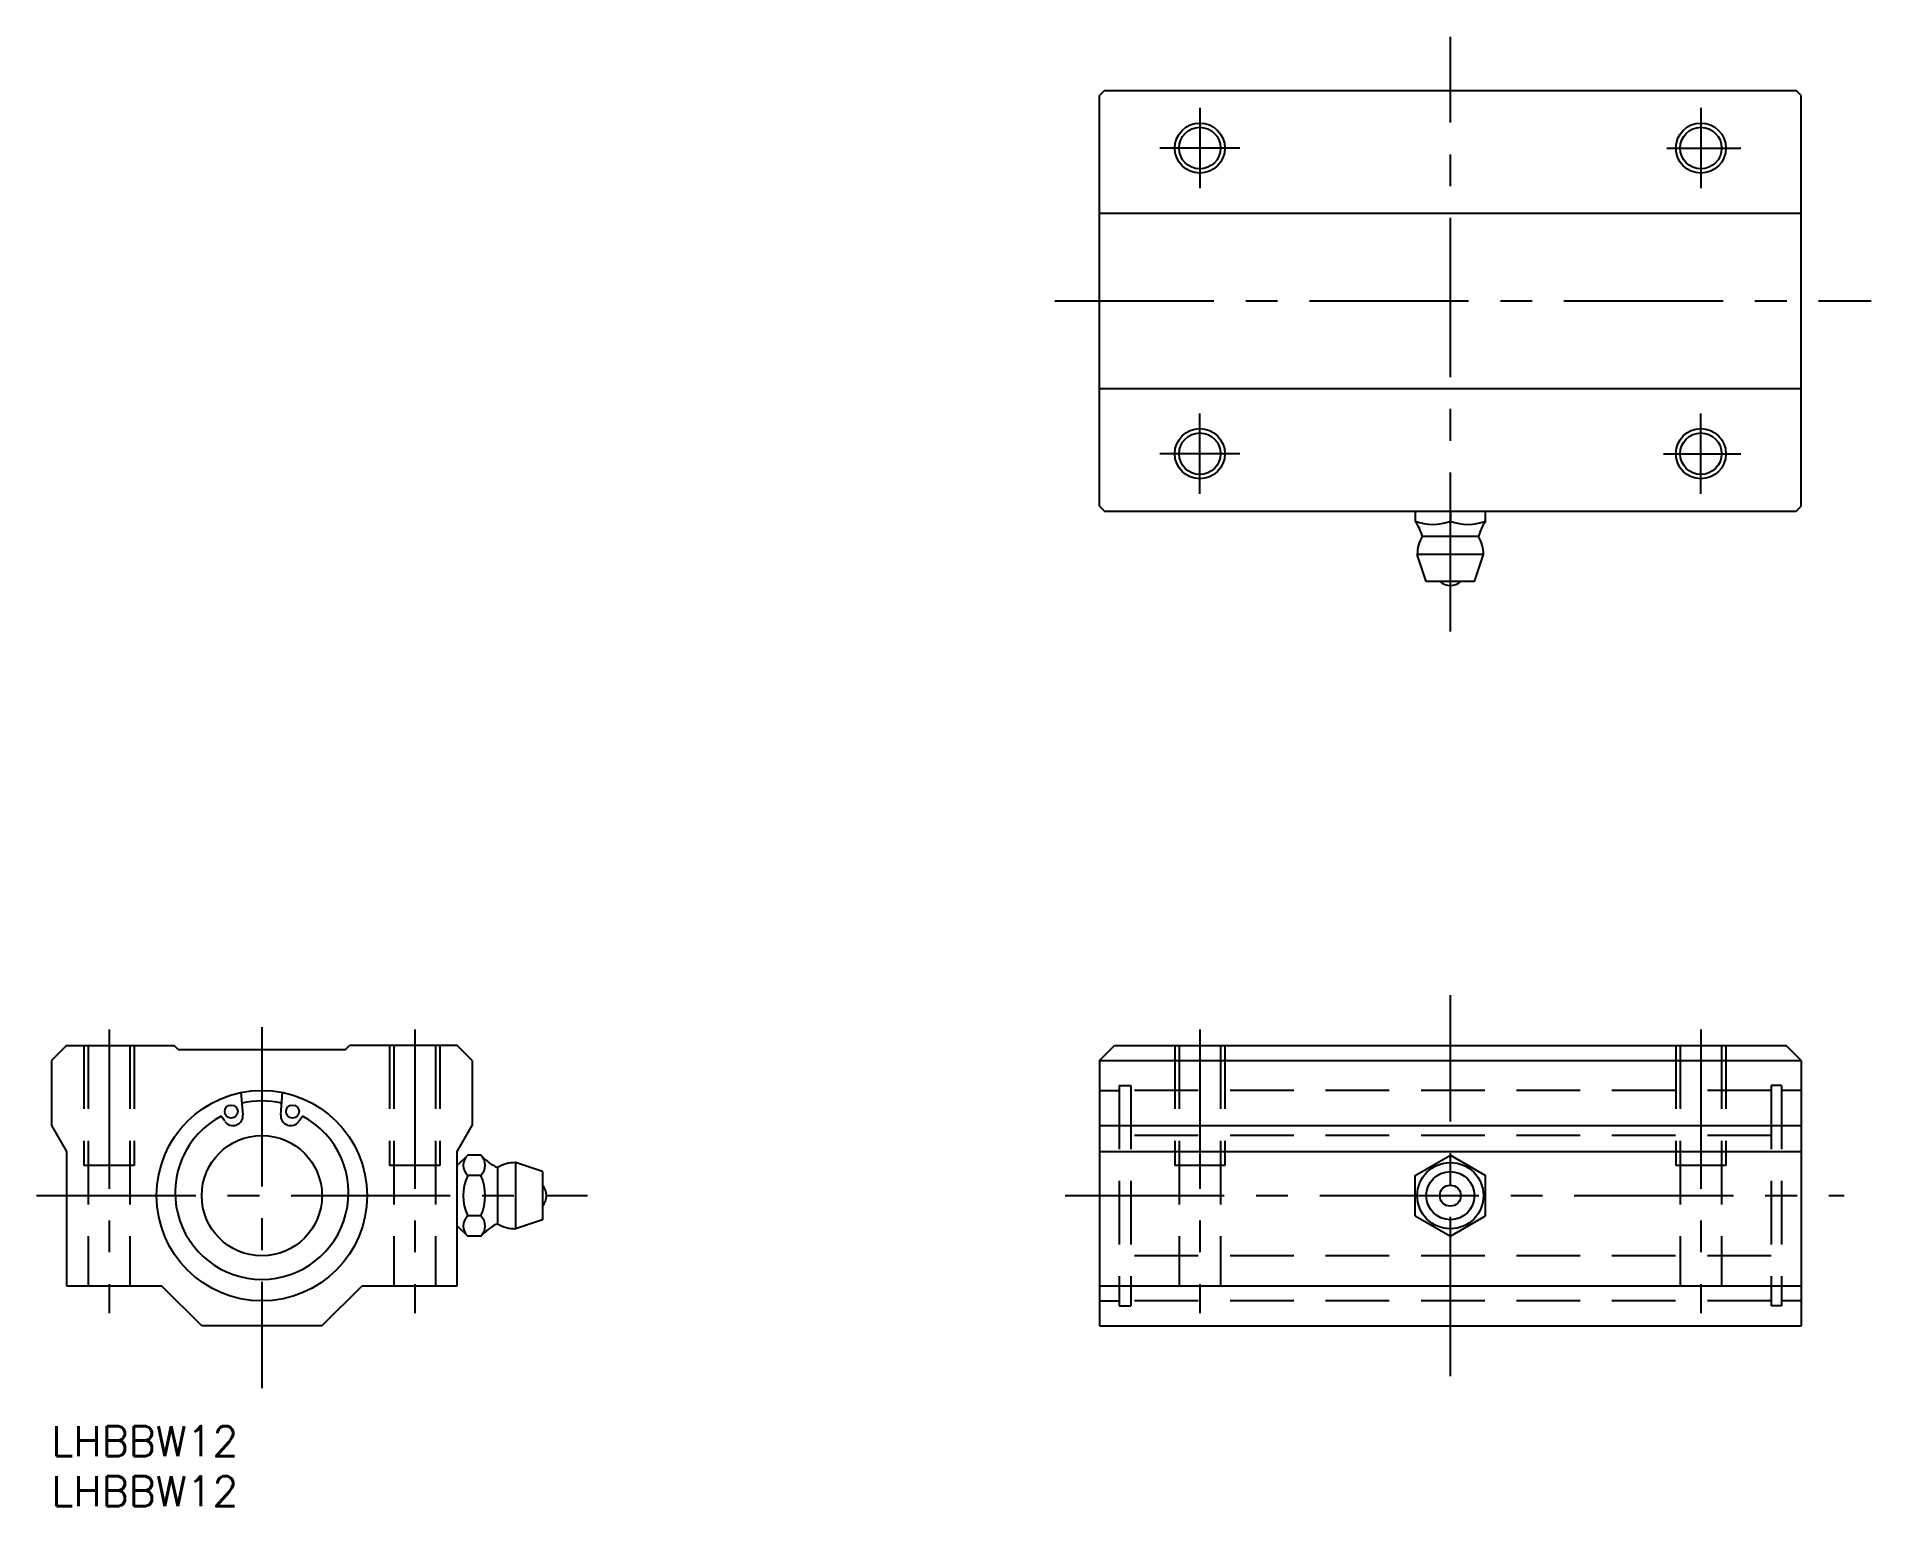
# Model space of a CAD drawing. Extents: x -1 to 182, y -8 to 139.
import ezdxf

# ---------------------------------------------------------------- set-up
doc = ezdxf.new("R2010")
doc.units = 0
doc.header["$LTSCALE"] = 0.5
doc.linetypes.add('CENTER', pattern=[50.8, 31.75, -6.35, 6.35, -6.35])
doc.linetypes.add('DASHED', pattern=[19.05, 12.7, -6.35])
for name, color, linetype in [('MSM_CENTER', 1, 'CENTER'), ('MSM_CONTINUOUS', 7, 'CONTINUOUS'), ('MSM_DASHED', 4, 'DASHED'), ('MSM_NARROW', 5, 'CONTINUOUS'), ('MSM_PART_NUMBER', 7, 'CONTINUOUS')]:
    doc.layers.add(name, color=color, linetype=linetype)
doc.styles.get("Standard").update_dxf_attribs({"font": 'txt.shx', "height": 3, "bigfont": 'bigfont.shx'})

# ---------------------------------------------------------------- blocks, each defined once
blk = doc.blocks.new('*U3')
at = {"layer": 'MSM_PART_NUMBER'}
blk.add_text('LHBBW12', height=3, dxfattribs=at).set_placement((0, -3))
blk = doc.blocks.new('*U4')
at = {"layer": 'MSM_PART_NUMBER'}
blk.add_text('LHBBW12', height=3, dxfattribs=at).set_placement((0, -8))

msp = doc.modelspace()

# ---------------------------------------------------------------- linework, layer by layer
at = {"layer": 'MSM_CENTER'}
for p, q in [((139.59, 79.29), (139.59, 138.65)), ((114.59, 131.54), (114.59, 123.54)), ((164.59, 131.54), (164.59, 123.54)), ((118.59, 127.54), (110.59, 127.54)), ((161.19, 127.54), (168.59, 127.54)), ((100.13, 112.29), (181.59, 112.29)), ((114.59, 93.04), (114.59, 101.04)), ((164.59, 93.04), (164.59, 101.04)), ((118.59, 97.04), (110.59, 97.04)), ((160.86, 97.04), (168.59, 97.04)), ((139.59, 5), (139.59, 43)), ((5.75, 39.57), (5.75, 11.28)), ((21, 39.8), (21, 3.8)), ((36.25, 39.57), (36.25, 11.28)), ((114.59, 39.57), (114.59, 11.28)), ((164.59, 39.57), (164.59, 11.28)), ((-1.47, 23), (53.5, 23)), ((101.16, 23), (178.89, 23))]:
    msp.add_line(p, q, dxfattribs=at)
at = {"layer": 'MSM_CONTINUOUS'}
for p, q in [((105.09, 133.29), (104.59, 132.79)), ((104.59, 91.79), (104.59, 132.79)), ((105.09, 133.29), (174.09, 133.29)), ((174.59, 132.79), (174.09, 133.29)), ((174.59, 91.79), (174.59, 132.79)), ((104.59, 121.04), (174.59, 121.04)), ((104.59, 103.54), (174.59, 103.54)), ((104.59, 91.79), (105.09, 91.29)), ((174.09, 91.29), (174.59, 91.79)), ((105.09, 91.29), (174.09, 91.29)), ((136.09, 91.29), (136.09, 90.31)), ((139.59, 91.29), (139.59, 90.31)), ((143.09, 90.31), (143.09, 91.29)), ((142.39, 88.79), (136.79, 88.79)), ((142.89, 86.99), (136.29, 86.99)), ((137.19, 84.29), (136.29, 86.99)), ((141.99, 84.29), (142.89, 86.99)), ((141.99, 84.29), (137.19, 84.29)), ((1.5, 38), (0, 36.5)), ((1.5, 38), (12.25, 38)), ((12.65, 37.6), (12.25, 38)), ((12.65, 37.6), (29.35, 37.6)), ((29.35, 37.6), (29.75, 38)), ((40.5, 38), (29.75, 38)), ((42, 36.5), (40.5, 38)), ((104.59, 36.5), (106.09, 38)), ((106.09, 38), (173.09, 38)), ((174.59, 36.5), (173.09, 38)), ((0, 36.5), (0, 30)), ((42, 36.5), (42, 30)), ((104.59, 36.5), (174.59, 36.5)), ((104.59, 36.5), (104.59, 10)), ((174.59, 36.5), (174.59, 10)), ((19.12, 31.08), (18.93, 33.29)), ((22.88, 31.08), (23.07, 33.29)), ((0, 30), (1.5, 27.4)), ((17.3, 30.42), (16.94, 30.94)), ((24.69, 30.42), (25.06, 30.94)), ((40.5, 27.4), (42, 30)), ((104.59, 30), (174.59, 30)), ((1.5, 27.4), (1.5, 14)), ((40.5, 14), (40.5, 27.4)), ((41.54, 27.04), (40.5, 26)), ((42.84, 27.04), (41.54, 27.04)), ((44.5, 25.8), (44.5, 20.2)), ((49, 25.4), (46.3, 26.3)), ((46.3, 26.3), (46.3, 19.7)), ((104.59, 27.4), (174.59, 27.4)), ((136.09, 25.02), (139.59, 27.04)), ((139.59, 27.04), (143.09, 25.02)), ((42.84, 25.02), (41.54, 25.02)), ((49, 25.4), (49, 20.6)), ((136.09, 20.98), (136.09, 25.02)), ((143.09, 20.98), (143.09, 25.02)), ((42.84, 20.98), (41.54, 20.98)), ((49, 20.6), (46.3, 19.7)), ((136.09, 20.98), (139.59, 18.96)), ((139.59, 18.96), (143.09, 20.98)), ((40.5, 20), (41.54, 18.96)), ((42.84, 18.96), (41.54, 18.96)), ((1.5, 14), (11, 14)), ((15, 10), (11, 14)), ((27, 10), (31, 14)), ((31, 14), (40.5, 14)), ((104.59, 14), (174.59, 14)), ((122.09, 14), (122.09, 14)), ((27, 10), (15, 10)), ((104.59, 10), (174.59, 10))]:
    msp.add_line(p, q, dxfattribs=at)
for centre, radius in [((114.59, 127.54), 2.07), ((164.59, 127.54), 2.07), ((114.59, 97.04), 2.07), ((164.59, 97.04), 2.07), ((21, 23), 10.5), ((17.94, 31.39), 0.65), ((24.06, 31.39), 0.65), ((21, 23), 6), ((139.59, 23), 3.3), ((139.59, 23), 2.4), ((139.59, 23), 1.05)]:
    msp.add_circle(centre, radius, dxfattribs=at)
for centre, radius, start, end in [((131.05, 87.06), 6, 16.69, 32.7323), ((137.84, 95.05), 5.06, 249.7455, 290.2545), ((141.34, 95.05), 5.06, 249.7455, 290.2545), ((148.14, 87.06), 6, 147.2677, 163.31), ((139.78, 86.99), 3.49, 148.9518, 180), ((139.4, 86.99), 3.49, 0, 31.0482), ((139.59, 85.46), 1.57, 228.2478, 311.7522), ((21, 23), 9.45, 77.8934, 102.1066), ((21, 23.3), 8.65, 117.9872, 62.0128), ((18.12, 30.99), 1, 214.9779, 4.9921), ((23.88, 30.99), 1, 175.0079, 325.0221), ((42.45, 26.03), 1.36, 131.985, 228.0149), ((41.93, 26.03), 1.36, 311.9851, 48.015), ((47.21, 31.15), 6, 225.0047, 243.126), ((46.3, 22.81), 3.49, 90, 121.0482), ((45.85, 23), 4.76, 154.8911, 205.1089), ((38.53, 23), 4.76, 334.8911, 25.1089), ((47.82, 23), 1.57, 318.2478, 41.7522), ((42.45, 19.97), 1.36, 131.9851, 228.0149), ((41.93, 19.97), 1.36, 311.9851, 48.0149), ((47.21, 14.85), 6, 116.874, 136.757), ((46.3, 23.19), 3.49, 238.9518, 270)]:
    msp.add_arc(centre, radius, start, end, dxfattribs=at)
at = {"layer": 'MSM_DASHED'}
for p, q in [((3.25, 38), (3.25, 26)), ((3.68, 38), (3.68, 14)), ((7.82, 38), (7.82, 14)), ((8.25, 38), (8.25, 26)), ((33.75, 38), (33.75, 26)), ((34.18, 38), (34.18, 14)), ((38.32, 38), (38.32, 14)), ((38.75, 38), (38.75, 26)), ((112.09, 38), (112.09, 26)), ((112.53, 38), (112.53, 14)), ((116.66, 38), (116.66, 14)), ((117.09, 38), (117.09, 26)), ((162.09, 38), (162.09, 26)), ((162.53, 38), (162.53, 14)), ((166.66, 38), (166.66, 14)), ((167.09, 38), (167.09, 26)), ((104.59, 33.5), (106.55, 33.5)), ((106.55, 34), (106.55, 12)), ((106.55, 34), (107.7, 34)), ((107.7, 34), (107.7, 12)), ((171.59, 33.5), (107.7, 33.5)), ((171.59, 34), (171.59, 12)), ((172.63, 34), (171.59, 34)), ((172.63, 34), (172.63, 12)), ((174.59, 33.5), (172.63, 33.5)), ((171.59, 29), (107.7, 29)), ((8.25, 26), (3.25, 26)), ((38.75, 26), (33.75, 26)), ((117.09, 26), (112.09, 26)), ((167.09, 26), (162.09, 26)), ((171.59, 17), (107.7, 17)), ((104.59, 12.5), (106.55, 12.5)), ((106.55, 12), (107.7, 12)), ((171.59, 12.5), (107.7, 12.5)), ((172.63, 12), (171.59, 12)), ((174.59, 12.5), (172.63, 12.5))]:
    msp.add_line(p, q, dxfattribs=at)
at = {"layer": 'MSM_NARROW'}
for centre in [(114.59, 127.54), (164.59, 127.54), (114.59, 97.04), (164.59, 97.04)]:
    msp.add_circle(centre, 2.5, dxfattribs=at)

# ---------------------------------------------------------------- block references
at = {"layer": 'MSM_CONTINUOUS'}
for name in ['*U3', '*U4']:
    msp.add_blockref(name, (0, 0), dxfattribs=at)

doc.saveas('drawing.dxf')
